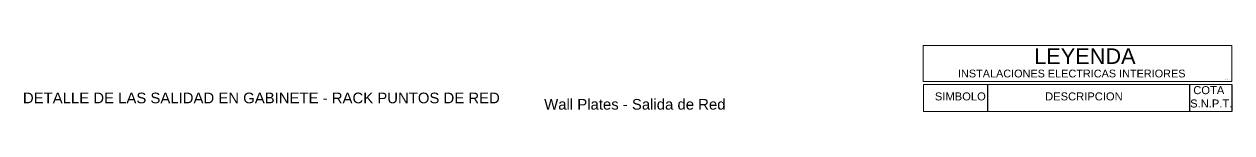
# Model space of a CAD drawing. Header units: millimetres. Extents: x 3354 to 3637, y 1117 to 1358.
# Drawn here: x 3567.67 to 3595.25, y 1306.62 to 1308.13 of the extents above; entities that cross this region are included whole.
import ezdxf

# ---------------------------------------------------------------- set-up
doc = ezdxf.new("R2010")
doc.units = ezdxf.units.MM
doc.layers.add('LIN1', color=43, linetype='Continuous', lineweight=20)
doc.layers.add('SANIT', color=160, linetype='Continuous', lineweight=60)
doc.layers.add('Linea 1', color=4, linetype='Continuous')
doc.layers.add('TITUL-1', color=170, linetype='Continuous')
doc.layers.add('texto', color=7, linetype='Continuous', lineweight=9, true_color=0x000000)
doc.styles.get("Standard").update_dxf_attribs({"font": 'arial.ttf'})

msp = doc.modelspace()

# ---------------------------------------------------------------- linework, layer by layer
at = {"layer": 'Linea 1'}
for p, q in [((3589.671, 1307.237), (3589.671, 1306.623)), ((3594.285, 1307.237), (3594.285, 1306.623)), ((3595.252, 1307.237), (3595.252, 1306.623))]:
    msp.add_line(p, q, dxfattribs=at)
at = {"layer": 'Linea 1', "lineweight": 5}
for points in [[(3588.2, 1307.307), (3595.252, 1307.307), (3595.252, 1308.132), (3588.2, 1308.132)], [(3588.21, 1306.623), (3595.252, 1306.623), (3595.252, 1307.237), (3588.21, 1307.237)]]:
    msp.add_lwpolyline(points, close=True, dxfattribs=at)

# ---------------------------------------------------------------- texts
at = {"layer": 'LIN1', "color": 0, "insert": (3595.101, 1307.37), "char_height": 0.01776, "width": 0.58767, "attachment_point": 1}
msp.add_mtext('{\\C254;MCM}', dxfattribs=at)
at = {"layer": 'SANIT', "insert": (3588.998, 1307.58), "char_height": 0.17755, "width": 5.47884, "attachment_point": 1}
msp.add_mtext('{\\fArial|b0|i0|c0|p34;INSTALACIONES ELECTRICAS INTERIORES}', dxfattribs=at)
at = {"layer": 'texto', "lineweight": 30, "char_height": 0.24363, "attachment_point": 1}
for s, insert, width in [('DETALLE DE LAS SALIDAD EN GABINETE - RACK PUNTOS DE RED', (3567.641, 1307.055), 11.109), ('Wall Plates - Salida de Red', (3579.546, 1306.91), 5.00391)]:
    msp.add_mtext(s, dxfattribs=dict(at, insert=insert, width=width))
at = {"layer": 'TITUL-1', "color": 5, "insert": (3590.738, 1308.065), "char_height": 0.3551, "width": 2.96702, "attachment_point": 1}
msp.add_mtext('LEYENDA', dxfattribs=at)
at = {"layer": 'TITUL-1', "char_height": 0.18272, "attachment_point": 1}
for s, insert, width in [('{\\fArial|b0|i0|c0|p34; COTA\\PS.N.P.T.}', (3594.3, 1307.203), 0.9398), ('{\\fArial|b0|i0|c0|p34;SIMBOLO}', (3588.47, 1307.06), 1.15975), ('{\\fArial|b0|i0|c0|p34;DESCRIPCION}', (3590.987, 1307.06), 2.29972)]:
    msp.add_mtext(s, dxfattribs=dict(at, insert=insert, width=width))

doc.saveas('drawing.dxf')
